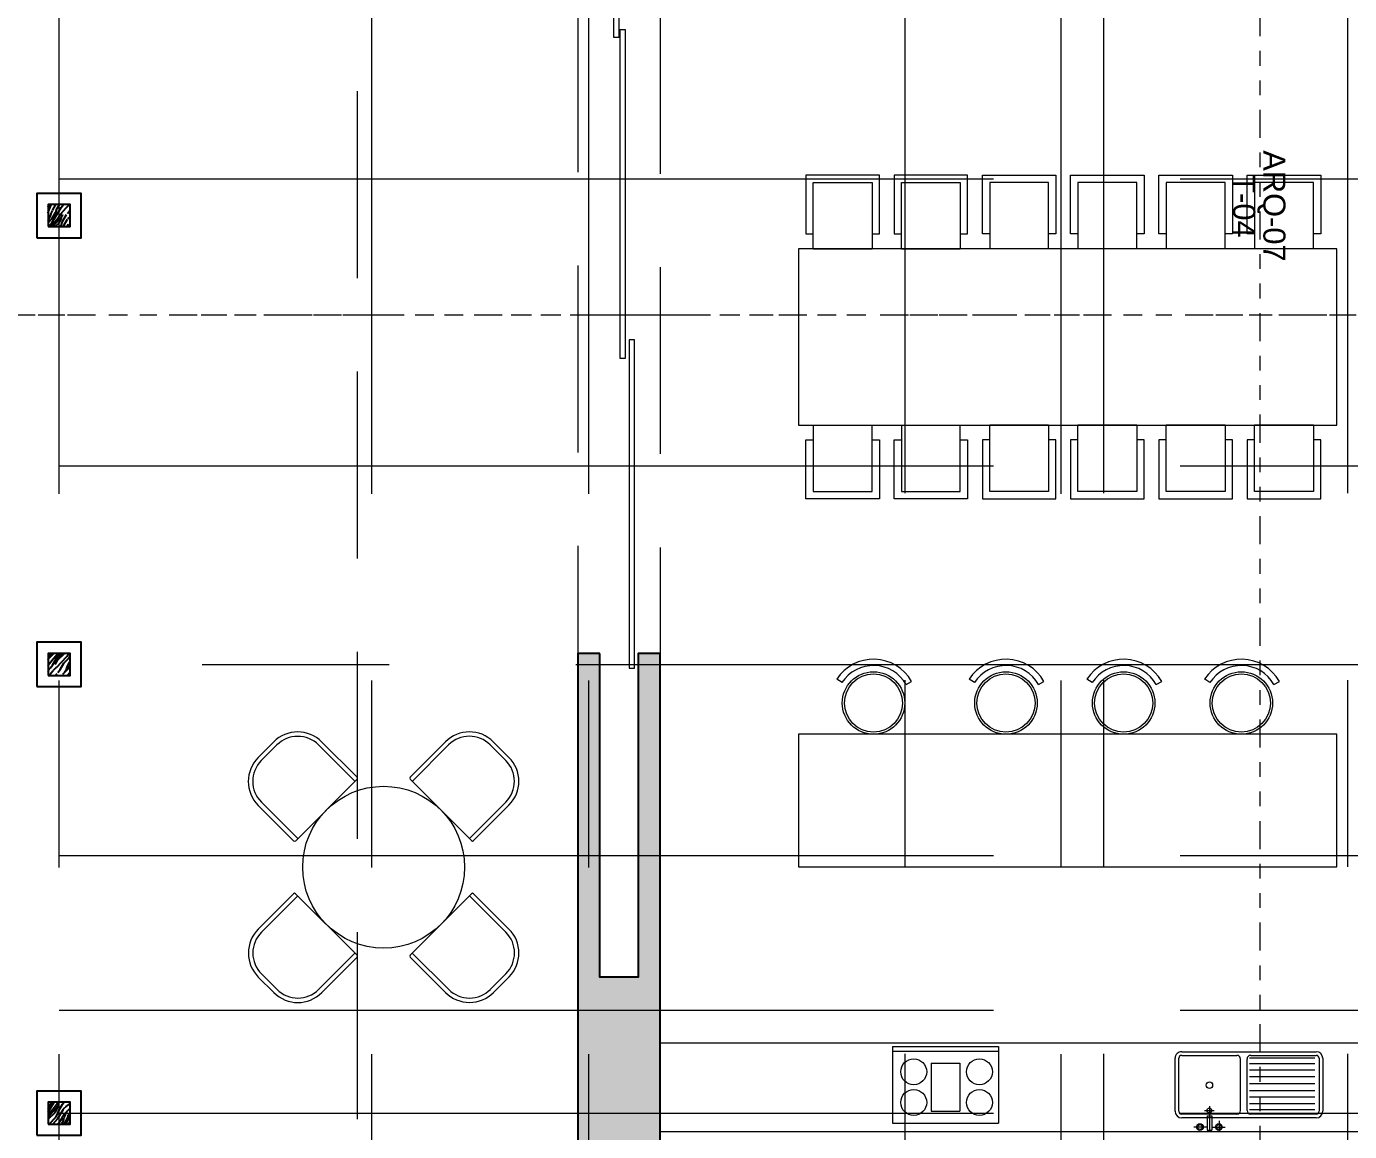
# Model space of a CAD drawing. Header units: metres. Extents: x -54 to 264, y -14 to 31.
# Drawn here: x 22.41 to 31.41, y 3.45 to 10.96 of the extents above; entities that cross this region are included whole.
import ezdxf
from ezdxf.enums import TextEntityAlignment as Align

# ---------------------------------------------------------------- set-up
doc = ezdxf.new("R2010")
doc.units = ezdxf.units.M
doc.header["$LTSCALE"] = 0.001
for name, pattern in [('CENTERX2', [101.6, 63.5, -12.7, 12.7, -12.7]), ('DIVIDEX2', [63.5, 25.4, -12.7, 0, -12.7, 0, -12.7]), ('HIDDENX2', [19.05, 12.7, -6.35])]:
    doc.linetypes.add(name, pattern=pattern)
doc.layers.get('0').update_dxf_attribs({"lineweight": 13, "true_color": 0x000000})
for name, color, linetype, lineweight, true_color in [('Jach-Anotaciones-Hatch-Lum80%', 250, 'Continuous', 13, 0x333333), ('JACH-Anotaciones-Lineas-CORTE', 7, 'DIVIDEX2', 18, 0x000000), ('JACH-Anotaciones-Lineas-CORTE @ 0.05', 7, 'DIVIDEX2', 18, 0x000000), ('JACH-Anotaciones-Lineas-CORTE @ 0.075', 7, 'DIVIDEX2', 18, 0x000000), ('JACH-Anotaciones-Lineas-EJES', 7, 'CENTERX2', 9, 0x666666), ('JACH-Arq-Lineas-Proyeccion', 250, 'HIDDENX2', 13, 0x333333), ('JACH-Arq-Mobiliario01-', 250, 'Continuous', 9, 0x333333), ('JACH-Arq-Ventanas-BajasyPisoTecho', 7, 'Continuous', 13, 0x404040)]:
    doc.layers.add(name, color=color, linetype=linetype, lineweight=lineweight, true_color=true_color)
doc.layers.add('JACH-Arq-Muros01-Carga', color=3, linetype='Continuous', lineweight=25)
doc.styles.add('01c-Arial-JACH(3mm)', font='arial.ttf', dxfattribs={"height": 3})
doc.styles.get("Standard").update_dxf_attribs({"font": 'calibri.ttf', "height": 2.2})
pattern_1 = [(60, (-0.08012, 0.25122), (-0.2165064, 0.125), [0.05, -0.2]), (68.9726, (0.038038, 0.185885), (0.533494167, 1.424037815), [0.0480885, -4.7607573]), (65.7105, (0.023798, 0.19122), (0.908496809, 2.073555385), [0.0502495, -2.462219]), (44.5779, (-0.041154, 0.2287195), (2.0245162515, 2.006571339), [0.075208, -7.4455943]), (53.6599, (-0.1101, 0.2743), (0.124999597, 0.216506675), [0.045277, -2.218569]), (45.0686, (0.017058, 0.209545), (0.716505997, 0.741025606), [0.0388105, -3.842233]), (48.6901, (-0.152266, 0.20627), (0.12499996, 0.21650646), [0.1019805, -1.1727743]), (65.7105, (0.057524, 0.174635), (0.908496809, 2.073555385), [0.0251248, -2.4873437]), (60, (-0.03466, 0.22497), (-0.2165064, 0.125), [0.025, -0.225]), (60, (-0.08564, 0.19667), (-0.2165064, 0.125), [0.075, -0.175]), (71.3099, (-0.093115, 0.25872), (0.28349418, 0.99102503), [0.025495, -1.2492598]), (62.7263, (-0.025508, 0.190819), (2.283494548, 4.455126585), [0.0525595, -5.2033895]), (52.4054, (-0.012763, 0.197894), (1.216504966, 1.607051566), [0.0378317, -3.7453543]), (60, (0.06326, 0.13957), (-0.2165064, 0.125), [0.05, -0.2]), (58.8309, (0.061585, 0.111668), (0.1249998566, 0.2165064866), [0.1225255, -12.130025]), (60, (-0.1008, 0.20542), (-0.2165064, 0.125), [0.025, -0.225]), (60, (-0.10562, 0.23707), (-0.2165064, 0.125), [0.025, -0.225]), (60, (-0.18135, 0.1509), (-0.2165064, 0.125), [0.0375, -0.2125]), (50.5377, (-0.158426, 0.215598), (0.124999926, 0.216506416), [0.0760345, -1.444656]), (60, (-0.19843, 0.14632), (-0.2165064, 0.125), [0.05, -0.2]), (60, (-0.01732, 0.01), (-0.2165064, 0.125), [0.0275, -0.2225]), (60, (0.0356, 0.12667), (-0.2165064, 0.125), [0.025, -0.225]), (60, (-0.03464, 0.02), (-0.2165064, 0.125), [0.0525, -0.1975]), (65.4403, (0.016119, 0.137918), (1.033494741, 2.2900627927), [0.0527375, -5.221018]), (60, (5e-05, 0.15008), (-0.2165064, 0.125), [0.0475, -0.2025]), (60, (-0.06928, 0.04), (-0.2165064, 0.125), [0.0275, -0.2225]), (58.8309, (-0.088923, 0.085981), (0.1249998566, 0.2165064866), [0.1225255, -12.130025]), (60, (-0.09716, 0.11672), (-0.2165064, 0.125), [0.025, -0.225]), (60, (-0.11615, 0.09882), (-0.2165064, 0.125), [0.025, -0.225]), (60, (-0.06615, 0.18542), (-0.2165064, 0.125), [0.05, -0.2]), (60, (-0.09548, 0.14462), (-0.2165064, 0.125), [0.025, -0.225]), (60, (-0.14646, 0.11632), (-0.2165064, 0.125), [0.05, -0.2]), (79.6538, (-0.021782, 0.122272), (0.508975802, 2.881569237), [0.0371652, -3.6793515]), (71.3099, (-0.103654, 0.120466), (0.28349418, 0.99102503), [0.025495, -1.2492598]), (71.3099, (-0.04283, 0.20082), (0.28349418, 0.99102503), [0.025495, -1.2492598]), (65.7105, (-0.1626, 0.183367), (0.908496809, 2.073555385), [0.0251248, -2.4873437]), (49.6952, (-0.216506, 0.125), (0.9665052, 1.174038764), [0.0279507, -2.7671338]), (48.6901, (-0.00357, 0.033816), (0.12499996, 0.21650646), [0.025495, -1.2492598]), (150, (0.01326, 0.05297), (-0.125, -0.2165064), [0, -0.25]), (46.6076, (-0.134234, 0.0775), (2.9910188356, 3.180611823), [0.0539675, -5.3427885]), (71.3099, (-0.088295, 0.22707), (0.28349418, 0.99102503), [0.025495, -1.2492598]), (70.3048, (0.048104, 0.148319), (0.408494479, 1.207531214), [0.0279507, -2.7671338]), (48.6901, (-0.08466, 0.138367), (0.12499996, 0.21650646), [0.025495, -1.2492598]), (48.6901, (-0.082984, 0.16627), (0.12499996, 0.21650646), [0.025495, -1.2492598]), (41.5651, (-0.11258, 0.065), (0.12499972, 0.21650645), [0.0316227, -0.7589465]), (45.9638, (-0.172445, 0.131316), (0.12499968, 0.21650642), [0.1030777, -0.9276985]), (43.3008, (-0.1626, 0.183367), (1.30801134, 1.26554523), [0.0783023, -2.5317738]), (60, (-0.17343, 0.18962), (-0.2165064, 0.125), [0.03, -0.22]), (45.9638, (-0.00839, 0.065466), (0.12499968, 0.21650642), [0.1030777, -0.9276985]), (45.9638, (-0.036046, 0.052566), (0.12499968, 0.21650642), [0.1030777, -0.9276985]), (45.9638, (-0.05553, 0.063816), (0.12499968, 0.21650642), [0.1030777, -0.9276985]), (49.6952, (-0.164545, 0.095), (0.9665052, 1.174038764), [0.0279507, -2.7671338]), (45.9638, (-0.121465, 0.15962), (0.12499968, 0.21650642), [0.0515388, -0.9792375]), (49.6952, (-0.095263, 0.055), (0.9665052, 1.174038764), [0.0279507, -2.7671338]), (57.6141, (-0.015107, 0.158833), (0.1249997277, 0.2165064925), [0.060052, -5.9451537]), (49.6952, (-0.067828, 0.157518), (0.9665052, 1.174038764), [0.0279507, -2.7671338]), (72.5288, (-0.049748, 0.178833), (0.28349386, 0.99102542), [0.0230487, -2.2818373]), (49.5626, (-0.0844375, 0.04875), (1.808009489, 2.1315716237), [0.0965985, -9.5632388]), (51.8699, (-0.021782, 0.122272), (0.124999985, 0.216506204), [0.0353552, -1.7324115]), (64.7636, (-0.077183, 0.076316), (1.158495494, 2.50656878), [0.060208, -2.9501905]), (60, (-0.05151, 0.13078), (-0.2165064, 0.125), [0.0775, -0.1725]), (44.7449, (-0.19269, 0.11125), (0.716505952, 0.741025551), [0.0285045, -2.821934]), (50.5377, (0.01326, 0.052966), (0.124999926, 0.216506416), [0.0760345, -1.444656]), (40.0169, (-0.058457, 0.03375), (0.59150619, 0.524519111), [0.0292617, -2.896913]), (60, (-0.08495, 0.28287), (-0.2165064, 0.125), [0.0125, -0.2375]), (60, (0.01032, 0.22787), (-0.2165064, 0.125), [0.025, -0.225]), (71.3099, (0.08826, 0.18287), (0.28349418, 0.99102503), [0.025495, -1.2492598]), (60, (0.06786, 0.19754), (-0.2165064, 0.125), [0.045, -0.205]), (43.3008, (-0.04814, 0.26162), (1.30801134, 1.26554523), [0.0261007, -2.5839752]), (48.0207, (-0.001423, 0.237535), (3.241263016, 3.6134833703), [0.0460018, -8.387661]), (150, (0.08826, 0.18287), (-0.125, -0.2165064), [0, -0.25]), (60, (0.09643, 0.20702), (-0.2165064, 0.125), [0.0225, -0.2275]), (60, (0.0553, 0.23077), (-0.2165064, 0.125), [0.0225, -0.2275]), (60, (0.04447, 0.23702), (-0.2165064, 0.125), [0.0225, -0.2275]), (36.0376, (-0.029144, 0.27952), (1.524516166, 1.14054613), [0.0246222, -2.4375905]), (48.5163, (-0.055125, 0.2945208), (0.8415400093, 0.9575123174), [0.0229595, -16.3038812]), (41.5651, (0.02282, 0.24952), (0.12499972, 0.21650645), [0.023717, -0.766852]), (47.4712, (-0.08327, 0.31077), (0.841506305, 0.957531874), [0.0230487, -2.2818373])]

# ---------------------------------------------------------------- blocks, each defined once
blk = doc.blocks.new('A$C47C54457')
for p, q in [((0, 520), (720, 520)), ((0, 520), (0, 0)), ((0, 488), (720, 488)), ((720, 520), (720, 0)), ((262.1, 407.8), (457.9, 407.8)), ((262.1, 407.8), (262.1, 80.2)), ((457.9, 407.8), (457.9, 80.2)), ((0, 0), (720, 0)), ((262.1, 80.2), (457.9, 80.2))]:
    blk.add_line(p, q)
for centre in [(143.6, 348.1), (590, 348.1), (143.6, 139.9), (590, 139.9)]:
    blk.add_circle(centre, 88)
blk = doc.blocks.new('A$C01893FE0')
at = {"ltscale": 1000}
for p, q in [((705.3, 470.5), (705.3, 541.8)), ((770.8, 370.8), (770.8, 541.8)), ((45, 450), (958.9, 450)), ((754.6, 512.1), (663.9, 512.1)), ((787, 532.8), (754.6, 532.8)), ((754.6, 435.6), (754.6, 532.8)), ((787, 435.6), (787, 532.8)), ((787, 512.1), (877.6, 512.1)), ((0, 45), (0, 405)), ((25, 45), (25, 405)), ((45, 425), (490, 425)), ((53.5, 394.9), (497.4, 394.9)), ((515, 400), (515, 50)), ((558.9, 400), (558.9, 50)), ((583.9, 425), (958.9, 425)), ((803.2, 399.7), (738.4, 399.7)), ((787, 435.6), (754.6, 435.6)), ((978.9, 405), (978.9, 45)), ((1003.9, 405), (1003.9, 45)), ((53.5, 353.7), (497.4, 353.7)), ((53.5, 310.3), (497.4, 310.3)), ((53.5, 266.8), (497.4, 266.8)), ((53.5, 218.8), (497.4, 218.8)), ((53.5, 170.8), (497.4, 170.8)), ((53.5, 125), (497.4, 125)), ((490, 25), (45, 25)), ((958.9, 0), (45, 0)), ((53.5, 81.6), (497.4, 81.6)), ((53.5, 45), (497.4, 45)), ((958.9, 25), (583.9, 25))]:
    blk.add_line(p, q, dxfattribs=at)
for centre, radius in [((706.4, 512.1), 22.7), ((706.4, 512.1), 16.2), ((835.2, 512.1), 22.7), ((835.2, 512.1), 16.2), ((771.2, 399.7), 16.2), ((770.4, 227.6), 21.7)]:
    blk.add_circle(centre, radius, dxfattribs=at)
for centre, radius, start, end in [((45, 405), 45, 90, 180), ((958.9, 405), 45, 0, 90), ((45, 405), 20, 90, 180), ((490, 400), 25, 0, 90), ((583.9, 400), 25, 90, 180), ((958.9, 405), 20, 0, 90), ((45, 45), 45, 180, 270), ((45, 45), 20, 180, 270), ((490, 50), 25, 270, 0), ((583.9, 50), 25, 180, 270), ((958.9, 45), 45, 270, 0), ((958.9, 45), 20, 270, 0)]:
    blk.add_arc(centre, radius, start, end, dxfattribs=at)
blk = doc.blocks.new('A$C2872593E')
for p, q in [((35.4, 350.8), (0.4, 373.4)), ((471.2, 338.6), (508.2, 359.6))]:
    blk.add_line(p, q)
for radius in [212.5, 197.5]:
    blk.add_circle((249.6, 212.5), radius)
for centre, radius, start, end in [((249.6, 212.5), 297.5, 29.63215, 146.98529), ((249.6, 212.5), 255, 29.63215, 147.14946), ((0.8, 374.1), 0.85, 146.98529, 237.14946), ((0.8, 374.1), 0.85, 146.98529, 237.14946)]:
    blk.add_arc(centre, radius, start, end)
at = {"flags": 9}
for tag in ['ZSIZE', 'YSIZE', 'XSIZE']:
    blk.add_attdef(tag, (256.6, 227.9), '', height=0.5, rotation=178.42667, dxfattribs=at)
blk = doc.blocks.new('A$C5270b90f')
at = {"layer": 'JACH-Arq-Mobiliario01-', "lineweight": 0, "ltscale": 100}
for p, q in [((-0.25, 0.1), (-0.25, 0.5)), ((-0.25, 0.5), (0.25, 0.5)), ((-0.2, 0.45), (-0.2, 0)), ((0.2, 0.45), (-0.2, 0.45)), ((0.2, 0), (0.2, 0.45)), ((0.25, 0.5), (0.25, 0.1)), ((-0.2, 0.1), (-0.25, 0.1)), ((0.25, 0.1), (0.2, 0.1)), ((0.2, 0), (-0.2, 0))]:
    blk.add_line(p, q, dxfattribs=at)
blk = doc.blocks.new('*U46')
for p, q in [((-0.3052, 0.2795), (-0.3048, -0.0605)), ((0.2948, 0.2902), (-0.2952, 0.2895)), ((-0.2752, 0.2896), (-0.2748, -0.0604)), ((0.2752, -0.0598), (0.2748, 0.2902)), ((0.3052, -0.0598), (0.3048, 0.2802)), ((-0.0746, -0.2602), (0.0754, -0.26)), ((-0.0745, -0.2902), (0.0755, -0.29))]:
    blk.add_line(p, q)
for centre, radius, start, end in [((-0.2952, 0.2795), 0.01, 90.06518, 180.06518), ((0.2948, 0.2802), 0.01, 0.06518, 90.06518), ((-0.0748, -0.0602), 0.23, 180.06518, 270.06518), ((-0.0748, -0.0602), 0.2, 180.06518, 270.06518), ((0.0752, -0.06), 0.2, 270.06518, 0.06518), ((0.0752, -0.06), 0.23, 270.06518, 0.06518)]:
    blk.add_arc(centre, radius, start, end)
blk = doc.blocks.new('*U47')
at = {"layer": 'JACH-Arq-Mobiliario01-', "color": 0, "linetype": 'ByBlock', "lineweight": -2, "transparency": 16777216}
for p, rotation in [((516.7114, -119.8369), 180), ((515.8717, -120.677), 269.9999999999999), ((517.5515, -120.6766), 89.99999999999997)]:
    blk.add_blockref('*U46', p, dxfattribs=dict(at, rotation=rotation))
blk.add_blockref('*U46', (516.7118, -121.5167), dxfattribs=at)
blk = doc.blocks.new('*U57')
at = {"linetype": 'DIVIDEX2', "lineweight": 0, "ltscale": 100}
blk.add_lwpolyline([(-772.5, 0), (50.69, 0)], dxfattribs=at)
at = {"lineweight": 0, "ltscale": 100, "style": '01c-Arial-JACH(3mm)'}
for tag, p in [('JACH-SECCIONMURO', (-778, 2.11)), ('NO.DEPLANO', (-778, -1.99))]:
    blk.add_attdef(tag, text='', height=3, dxfattribs=at).set_placement(p, align=Align.MIDDLE_CENTER)
blk = doc.blocks.new('*U292')
at = {"layer": 'JACH-Anotaciones-Lineas-CORTE @ 0.05', "xscale": 0.05, "yscale": 0.05, "zscale": 0.05}
blk.add_blockref('*U57', (50.9401, 9), dxfattribs=at)
at = {"layer": 'JACH-Anotaciones-Lineas-CORTE @ 0.075', "xscale": 0.075, "yscale": 0.075, "zscale": 0.075}
blk.add_blockref('*U57', (50.9401, 9), dxfattribs=at)
blk = doc.blocks.new('*U185')
at = {"linetype": 'DIVIDEX2', "lineweight": 0, "ltscale": 100}
blk.add_lwpolyline([(-810.48, 0), (-344.58, 0)], dxfattribs=at)
at = {"lineweight": 0, "ltscale": 100, "style": '01c-Arial-JACH(3mm)'}
for tag, p in [('JACH-SECCIONMURO', (-815.98, 2.11)), ('NO.DEPLANO', (-815.98, -1.99))]:
    blk.add_attdef(tag, text='', height=3, dxfattribs=at).set_placement(p, align=Align.MIDDLE_CENTER)
blk = doc.blocks.new('*U377')
at = {"layer": 'JACH-Anotaciones-Lineas-CORTE @ 0.05'}
ref = blk.add_blockref('*U185', (-30.7959, -31.0582), dxfattribs=dict(at, xscale=0.05, yscale=0.05, zscale=-0.05, rotation=270))
ref.add_attrib('NO.DEPLANO', 'ARQ-07', dxfattribs={"layer": '0', "lineweight": 0, "ltscale": 100, "height": 0.15, "rotation": 270, "style": '01c-Arial-JACH(3mm)'}).set_placement((30.8956, 9.7406), align=Align.MIDDLE_CENTER)
ref.add_attrib('JACH-SECCIONMURO', 'T-04', dxfattribs={"layer": '0', "lineweight": 0, "ltscale": 100, "height": 0.15, "rotation": 270, "style": '01c-Arial-JACH(3mm)'}).set_placement((30.6904, 9.7406), align=Align.MIDDLE_CENTER)
at = {"layer": 'JACH-Anotaciones-Lineas-CORTE @ 0.075', "xscale": -0.075, "yscale": 0.075, "zscale": 0.075, "rotation": 90}
blk.add_blockref('*U185', (30.7959, -31.0582), dxfattribs=at)

msp = doc.modelspace()

# ---------------------------------------------------------------- hatches: boundary and pattern name
at = {"layer": 'Jach-Anotaciones-Hatch-Lum80%', "ltscale": 100}
msp.add_hatch(color=256, dxfattribs=at).paths.add_polyline_path([(26.3109, 6.7), (26.1609, 6.7), (26.1609, 3.3), (26.7209, 3.295), (26.7209, 6.7), (26.5709, 6.7), (26.5709, 4.5), (26.3109, 4.5)])
at = {"layer": 'JACH-Arq-Muros01-Carga', "ltscale": 100}
h = msp.add_hatch(dxfattribs=at)
h.set_pattern_fill('WOOD_01', color=256, scale=0.25, angle=60, pattern_type=2)
h.set_pattern_definition(pattern_1)
h.paths.add_polyline_path([(22.5609, 9.6), (22.7109, 9.6), (22.7109, 9.75), (22.5609, 9.75)])
h = msp.add_hatch(dxfattribs=at)
h.set_pattern_fill('WOOD_01', color=256, scale=0.25, angle=60, pattern_type=2)
h.set_pattern_definition(pattern_1)
h.paths.add_polyline_path([(22.5609, 6.55), (22.7109, 6.55), (22.7109, 6.7), (22.5609, 6.7)])
h = msp.add_hatch(dxfattribs=at)
h.set_pattern_fill('WOOD_01', color=256, scale=0.25, angle=60, pattern_type=2)
h.set_pattern_definition(pattern_1)
h.paths.add_polyline_path([(22.5609, 3.5), (22.7109, 3.5), (22.7109, 3.65), (22.5609, 3.65)])

# ---------------------------------------------------------------- linework, layer by layer
at = {"layer": 'JACH-Anotaciones-Lineas-EJES', "ltscale": 100}
for points in [[(22.6359, -2.375), (22.6359, 25.9502)], [(24.7609, -2.375), (24.7609, 25.943)], [(26.2359, -2.375), (26.2359, 25.938)], [(28.3859, -2.3716), (28.3859, 25.9187)], [(29.4459, -2.375), (29.4459, 25.9153)], [(29.7359, -2.3716), (29.7359, 25.9187)], [(31.3959, -2.3716), (31.3959, 25.9187)], [(22.6359, 9.925), (52.1472, 9.925)], [(-4.3631, 9.675), (22.7109, 9.675)], [(22.6359, 7.975), (52.1472, 7.975)], [(-4.3309, 6.625), (52.1472, 6.625)], [(22.6359, 5.325), (52.1472, 5.325)], [(22.6359, 4.275), (52.1472, 4.275)], [(22.6359, 3.575), (52.1472, 3.575)]]:
    msp.add_lwpolyline(points, dxfattribs=at)
at = {"layer": 'JACH-Arq-Lineas-Proyeccion', "ltscale": 100}
for points in [[(24.6609, 18.14), (24.6609, 0.2)], [(26.1609, 15.05), (26.1609, 6.7)], [(26.7209, 15.04), (26.7209, 6.7)]]:
    msp.add_lwpolyline(points, dxfattribs=at)
at = {"layer": 'JACH-Arq-Mobiliario01-', "ltscale": 100}
for points in [[(27.6609, 9.4502), (27.6609, 8.2502), (31.3209, 8.2502), (31.3209, 9.4502)], [(27.6609, 6.1498), (27.6609, 5.2496), (31.3209, 5.25), (31.3209, 6.1502)], [(26.7209, 3.45), (32.5209, 3.45), (32.5209, 4.05), (26.7209, 4.05)]]:
    msp.add_lwpolyline(points, close=True, dxfattribs=at)
msp.add_circle((24.8417, 5.2466), 0.55, dxfattribs=at)
at = {"layer": 'JACH-Arq-Muros01-Carga', "ltscale": 100}
for points in [[(22.4859, 9.525), (22.7859, 9.525), (22.7859, 9.825), (22.4859, 9.825)], [(22.5609, 9.6), (22.7109, 9.6), (22.7109, 9.75), (22.5609, 9.75)], [(22.4859, 6.475), (22.7859, 6.475), (22.7859, 6.775), (22.4859, 6.775)], [(22.5609, 6.55), (22.7109, 6.55), (22.7109, 6.7), (22.5609, 6.7)], [(26.3109, 6.7), (26.1609, 6.7), (26.1609, 3.3), (26.7209, 3.295), (26.7209, 6.7), (26.5709, 6.7), (26.5709, 4.5), (26.3109, 4.5)], [(22.4859, 3.425), (22.7859, 3.425), (22.7859, 3.725), (22.4859, 3.725)], [(22.5609, 3.5), (22.7109, 3.5), (22.7109, 3.65), (22.5609, 3.65)]]:
    msp.add_lwpolyline(points, close=True, dxfattribs=at)
at = {"layer": 'JACH-Arq-Ventanas-BajasyPisoTecho', "ltscale": 100}
for points in [[(26.4036, 13.0437), (26.4036, 10.8875), (26.4416, 10.8875), (26.4416, 13.0437)], [(26.4476, 10.9375), (26.4476, 8.7063), (26.4856, 8.7063), (26.4856, 10.9375)], [(26.5097, 8.8313), (26.5097, 6.6), (26.5477, 6.6), (26.5477, 8.8313)]]:
    msp.add_lwpolyline(points, close=True, dxfattribs=at)

# ---------------------------------------------------------------- block references
at = {"layer": 'JACH-Anotaciones-Lineas-CORTE', "lineweight": 0}
for name in ['*U377', '*U292']:
    msp.add_blockref(name, (0, 0), dxfattribs=at)
at = {"layer": 'JACH-Arq-Mobiliario01-', "ltscale": 100, "xscale": -1}
for p in [(27.9609, 9.4502), (28.5609, 9.4502)]:
    msp.add_blockref('A$C5270b90f', p, dxfattribs=at)
at = {"layer": 'JACH-Arq-Mobiliario01-', "ltscale": 100}
for p in [(29.1609, 9.4502), (29.7609, 9.4502), (30.3609, 9.4502), (30.9609, 9.4502)]:
    msp.add_blockref('A$C5270b90f', p, dxfattribs=at)
at = {"layer": 'JACH-Arq-Mobiliario01-', "ltscale": 100, "rotation": 180}
for p in [(27.9609, 8.2502), (28.5609, 8.2502)]:
    msp.add_blockref('A$C5270b90f', p, dxfattribs=at)
at = {"layer": 'JACH-Arq-Mobiliario01-', "ltscale": 100, "xscale": -1, "rotation": 180}
for p in [(29.1609, 8.2502), (29.7609, 8.2502), (30.3609, 8.2502), (30.9609, 8.2502)]:
    msp.add_blockref('A$C5270b90f', p, dxfattribs=at)
at = {"layer": 'JACH-Arq-Mobiliario01-', "rotation": 45}
msp.add_blockref('*U47', (-425.86, -274.7922), dxfattribs=at)
at = {"layer": 'JACH-Arq-Mobiliario01-', "ltscale": 100, "xscale": 0.001, "yscale": 0.001, "zscale": 0.001}
for name, p in [('A$C2872593E', (27.9216, 6.15)), ('A$C2872593E', (28.8216, 6.15)), ('A$C2872593E', (29.6216, 6.15)), ('A$C2872593E', (30.4216, 6.15)), ('A$C47C54457', (28.3009, 3.5078))]:
    msp.add_blockref(name, p, dxfattribs=at)
at = {"layer": 'JACH-Arq-Mobiliario01-', "ltscale": 100, "xscale": 0.001, "yscale": 0.001, "zscale": 0.001, "rotation": 180}
msp.add_blockref('A$C01893FE0', (31.2248, 3.9928), dxfattribs=at)

doc.saveas('drawing.dxf')
